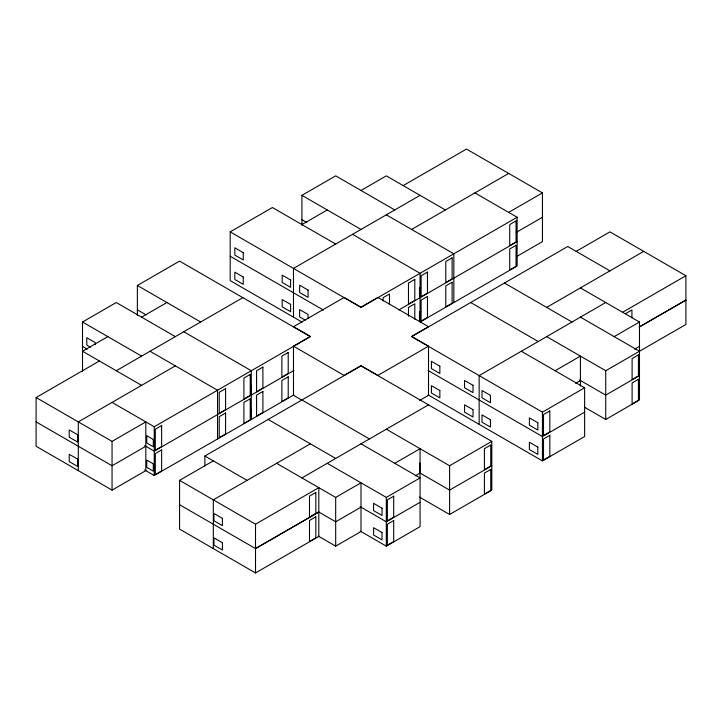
<?xml version="1.0" encoding="UTF-8"?>
<svg xmlns="http://www.w3.org/2000/svg" width="722" height="722" viewBox="0 0 722 722"><rect width="100%" height="100%" fill="white"/><g stroke="black" fill="none" stroke-linecap="round" stroke-linejoin="round"><path stroke-width="1.08" d="M137.37 315.388L137.37 285.47L179.561 261.111L310.37 336.632L154.246 426.765L112.054 402.407M302.166 322.165L230.192 280.614L230.192 231.879L272.393 207.521L335.685 244.063M82.516 371.18L82.516 322.012L116.269 302.527L175.347 336.632M301.931 225.246L301.931 195.337L335.685 175.852L394.753 209.958M107.831 336.632L82.516 351.244L141.584 385.349M141.584 317.138L166.908 302.527M301.931 224.569L327.247 209.958M361 190.464L386.315 175.852L445.393 209.958M36.1 397.533L112.054 441.386L145.808 421.892L145.808 470.636L112.054 490.121L36.1 446.268L36.1 397.533L99.392 360.991M403.192 185.59L466.484 149.057L542.439 192.9L542.439 241.635L516.401 256.671M116.269 370.738L242.854 297.654M420.069 195.337L293.484 268.422L293.484 317.157M175.347 365.864L78.292 421.892L78.292 470.636M411.63 229.443L508.685 173.415M508.685 212.394L542.439 192.9M302.256 400.394L293.484 395.331L293.484 346.19L310.37 336.443L293.484 326.705L344.123 297.464L361 307.211L377.877 297.464L428.516 326.705L411.63 336.443L428.516 346.19L428.516 395.331L419.744 400.394M352.562 234.316L420.069 273.295L420.069 322.03L517.123 266.003L517.123 217.259L361 307.401L230.192 231.879M145.808 446.259L112.054 465.762L36.1 421.892M516.401 232.313L542.439 217.268M293.899 370.494L154.246 451.142L144.653 445.591M398.77 309.973L517.123 241.626M144.653 469.968L154.246 475.5L293.899 394.871M204.877 465.97L204.877 455.997L361 365.864L491.808 441.386L491.808 490.121L449.607 514.479L419.428 497.052M179.561 480.365L255.516 524.208L318.808 487.666L318.808 536.41L255.516 572.943L179.561 529.1L179.561 480.365L213.315 460.871M576.192 251.364L609.946 231.879L685.9 275.732L685.9 324.467L605.731 370.738L546.653 336.632M428.516 346.19L377.877 375.422L361 365.675L344.123 375.422L293.484 346.19M310.37 443.822L213.315 499.85L213.315 548.585M546.653 307.401L643.708 251.364M301.931 477.928L428.516 404.843M605.731 302.527L479.146 375.611L479.146 424.346M622.608 312.274L685.9 275.732M625.595 313.601L631.921 309.946L631.921 317.698M276.607 463.307L335.685 497.413L361 482.801L361 531.536L335.685 546.148L318.321 536.13M394.753 463.307L420.069 448.696L420.069 526.663L386.315 546.148L360.17 531.058M555.092 370.738L580.416 356.117L580.416 386.035M614.169 336.632L639.484 322.012L639.484 399.988L605.731 419.473L584.423 407.172M255.516 548.576L318.808 512.033L255.516 548.585L179.561 504.723M361 507.16L335.685 521.789L318.321 511.754M415.204 475.879L420.069 473.054M575.542 383.31L580.416 380.485M634.62 349.204L639.484 346.38M327.247 463.307L386.315 497.413L420.069 477.928L361 443.822M386.315 429.202L449.607 465.744L491.808 441.386M609.946 270.858L567.754 246.5L411.63 336.632L542.439 412.154L584.63 387.786L584.63 436.53L542.439 460.889L428.029 394.835M420.069 502.286L386.315 521.789L360.17 506.682M639.484 375.611L605.731 395.115L579.586 380.007M491.808 465.744L449.607 490.121L419.428 472.675M584.63 412.154L542.439 436.53L428.029 370.458M474.923 192.9L517.123 217.259M580.416 287.907L639.484 322.012M580.416 317.138L639.484 351.244M386.315 214.831L453.831 253.801L453.831 302.545M504.461 283.042L571.977 322.012M301.931 195.337L361 229.443M470.708 302.527L538.215 341.506M301.931 219.696L306.769 222.511M521.338 351.244L584.63 387.786M230.192 256.238L323.384 310.054M305.253 320.144L299.621 316.895L299.621 309.585L308.059 314.458L308.059 318.637M137.37 285.47L200.662 322.012M183.785 331.759L251.292 370.738L251.292 419.473M301.931 399.97L369.438 438.949M137.37 309.837L146.133 314.909M150.023 351.244L217.539 390.223L217.539 438.958M268.169 419.455L335.685 458.434M82.516 322.012L141.584 356.117M90.548 347.21L86.793 345.044L86.793 337.734L95.232 342.607L95.232 344.692M82.516 346.38L87.353 349.186M204.877 455.997L247.077 480.365M605.731 370.738L605.731 419.473M542.439 412.154L542.439 460.889M449.607 465.744L449.607 514.479M419.807 463.01L419.807 472.757M419.473 287.437L419.473 297.184M419.473 311.814L419.473 321.552M414.798 319.259L414.798 303.763L408.471 307.419L408.471 316.272M389.483 303.971L389.483 294.007L383.147 297.663L383.147 300.984M386.315 497.413L386.315 546.148M335.685 497.413L335.685 546.148M255.516 524.208L255.516 572.943M250.715 384.871L250.715 394.609M250.715 409.248L250.715 418.986M154.246 426.765L154.246 475.5M112.054 441.386L112.054 490.121M161.638 425.547L155.311 429.202L155.311 450.23L161.638 446.575L161.638 425.547M225.58 388.635L219.244 392.29L219.244 413.318L225.58 409.663L225.58 388.635M250.236 374.402L243.91 378.057L243.91 399.076L250.236 395.421L250.236 374.402M262.898 367.092L256.572 370.747L256.572 391.766L262.898 388.12L262.898 367.092M288.213 352.471L281.887 356.127L281.887 377.155L288.213 373.5L288.213 352.471M414.798 279.396L408.471 283.042L408.471 304.07L414.798 300.415L414.798 279.396M427.46 272.086L421.125 275.741L421.125 296.76L427.46 293.105L427.46 272.086M452.116 257.844L445.79 261.499L445.79 282.528L452.116 278.873L452.116 257.844M516.049 220.932L509.723 224.587L509.723 245.615L516.049 241.96L516.049 220.932M161.638 449.923L155.311 453.578L155.311 474.607L161.638 470.952L161.638 449.923M225.58 413.011L219.244 416.666L219.244 437.694L225.58 434.039L225.58 413.011M250.236 398.779L243.91 402.425L243.91 423.453L250.236 419.798L250.236 398.779M262.898 391.468L256.572 395.124L256.572 416.143L262.898 412.488L262.898 391.468M288.213 376.848L281.887 380.503L281.887 401.531L288.213 397.876L288.213 376.848M427.46 296.462L421.125 300.117L421.125 321.137L427.46 317.481L427.46 296.462M452.116 282.221L445.79 285.876L445.79 306.895L452.116 303.249L452.116 282.221M516.049 245.309L509.723 248.964L509.723 269.983L516.049 266.337L516.049 245.309M315.821 492.449L309.494 496.095L309.494 517.123L315.821 513.468L315.821 492.449M685.9 300.09L639.16 327.075L685.9 300.108M315.821 516.817L309.494 520.472L309.494 541.5L315.821 537.845L315.821 516.817M393.698 496.204L387.371 499.859L387.371 520.887L393.698 517.232L393.698 496.204M638.428 354.908L632.102 358.563L632.102 379.591L638.428 375.936L638.428 354.908M490.743 445.05L484.417 448.705L484.417 469.724L490.743 466.069L490.743 445.05M549.821 410.935L543.495 414.59L543.495 435.619L549.821 431.964L549.821 410.935M393.698 520.58L387.371 524.235L387.371 545.263L393.698 541.608L393.698 520.58M638.428 379.285L632.102 382.94L632.102 403.968L638.428 400.313L638.428 379.285M490.743 469.426L484.417 473.081L484.417 494.101L490.743 490.446L490.743 469.426M549.821 435.312L543.495 438.967L543.495 459.995L549.821 456.34L549.821 435.312M243.251 252.664L234.812 247.79L234.812 255.101L243.251 259.974L243.251 252.664M290.623 280.019L282.185 275.145L282.185 282.455L290.623 287.32L290.623 280.019M308.059 290.082L299.621 285.208L299.621 292.518L308.059 297.392L308.059 290.082M439.851 366.171L431.413 361.298L431.413 368.608L439.851 373.482L439.851 366.171M473.009 385.313L464.571 380.44L464.571 387.75L473.009 392.624L473.009 385.313M490.446 395.385L482.007 390.512L482.007 397.822L490.446 402.695L490.446 395.385M537.827 422.731L529.388 417.867L529.388 425.168L537.827 430.041L537.827 422.731M243.251 277.04L234.812 272.167L234.812 279.477L243.251 284.351L243.251 277.04M290.623 304.386L282.185 299.522L282.185 306.823L290.623 311.696L290.623 304.386M439.851 390.548L431.413 385.674L431.413 392.985L439.851 397.858L439.851 390.548M473.009 409.69L464.571 404.816L464.571 412.127L473.009 417L473.009 409.69M490.446 419.762L482.007 414.888L482.007 422.199L490.446 427.063L490.446 419.762M537.827 447.108L529.388 442.234L529.388 449.544L537.827 454.418L537.827 447.108M382.037 508.189L373.599 503.315L373.599 510.625L382.037 515.499L382.037 508.189M382.037 532.565L373.599 527.692L373.599 535.002L382.037 539.875L382.037 532.565M153.308 439.472L146.765 435.7L146.765 443.01L153.308 446.783L153.308 439.472M153.308 463.849L146.765 460.076L146.765 467.378L153.308 471.159L153.308 463.849M77.66 434.779L69.222 429.906L69.222 437.207L77.66 442.081L77.66 434.779M222.394 518.342L213.956 513.468L213.956 520.779L222.394 525.643L222.394 518.342M77.66 459.147L69.222 454.282L69.222 461.584L77.66 466.457L77.66 459.147M222.394 542.709L213.956 537.845L213.956 545.146L222.394 550.02L222.394 542.709"/></g></svg>
